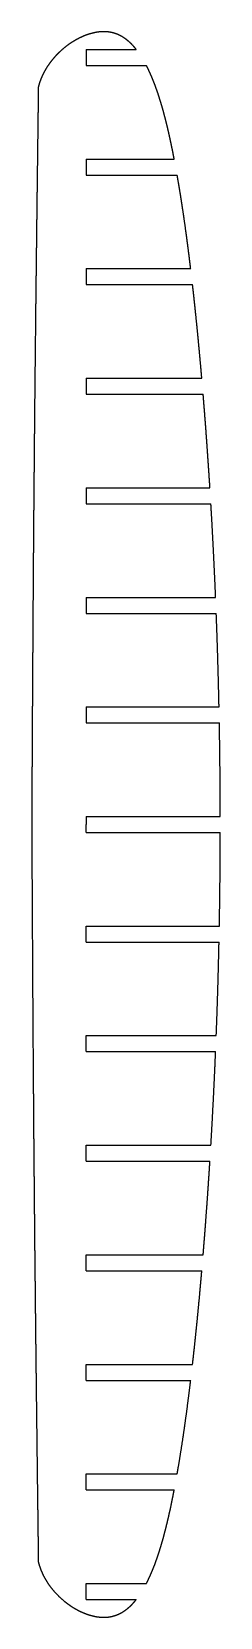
# Model space of a CAD drawing. Header units: metres. Extents: x 26 to 70, y -188 to 188.
import ezdxf

# ---------------------------------------------------------------- set-up
doc = ezdxf.new("R2010")
doc.units = ezdxf.units.M

msp = doc.modelspace()

# ---------------------------------------------------------------- linework, layer by layer
for p, q in [((38.5, 183.9, 301), (50.42, 183.9, 301)), ((38.5, 180.1, 301), (52.84, 180.1, 301)), ((38.5, 157.9, 301), (59.44, 157.9, 301)), ((38.5, 154.1, 301), (60.14, 154.1, 301)), ((38.5, 131.9, 301), (63.35, 131.9, 301)), ((38.5, 128.1, 301), (63.79, 128.1, 301)), ((38.5, 105.9, 301), (65.99, 105.9, 301)), ((38.5, 102.1, 301), (66.31, 102.1, 301)), ((38.5, 79.9, 301), (67.92, 79.9, 301)), ((38.5, 76.1, 301), (68.15, 76.1, 301)), ((38.5, 53.9, 301), (69.27, 53.9, 301)), ((38.5, 50.1, 301), (69.42, 50.1, 301)), ((38.5, 27.9, 301), (70.08, 27.9, 301)), ((38.5, 24.1, 301), (70.16, 24.1, 301)), ((38.5, 1.9, 301), (70.38, 1.9, 301)), ((38.5, -1.9, 301), (70.38, -1.9, 301)), ((38.5, -24.1, 301), (70.16, -24.1, 301)), ((38.5, -27.9, 301), (70.08, -27.9, 301)), ((38.5, -50.1, 301), (69.42, -50.1, 301)), ((38.5, -53.9, 301), (69.27, -53.9, 301)), ((38.5, -76.1, 301), (68.15, -76.1, 301)), ((38.5, -79.9, 301), (67.92, -79.9, 301)), ((38.5, -102.1, 301), (66.31, -102.1, 301)), ((38.5, -105.9, 301), (65.99, -105.9, 301)), ((38.5, -128.1, 301), (63.79, -128.1, 301)), ((38.5, -131.9, 301), (63.35, -131.9, 301)), ((38.5, -154.1, 301), (60.14, -154.1, 301)), ((38.5, -157.9, 301), (59.44, -157.9, 301)), ((38.5, -180.1, 301), (52.83, -180.1, 301)), ((38.5, -183.9, 301), (50.42, -183.9, 301))]:
    msp.add_line(p, q)
for points, knots in [([(50.42, 183.9, 301), (50.34, 184, 301), (50.26, 184.1, 301), (50.18, 184.2, 301), (50.09, 184.3, 301), (50.01, 184.4, 301), (49.93, 184.5, 301), (49.84, 184.6, 301), (49.46, 185.02, 301), (49.15, 185.33, 301), (48.84, 185.64, 301), (48.51, 185.93, 301), (48.17, 186.21, 301), (47.81, 186.47, 301), (47.45, 186.71, 301), (46.83, 187.07, 301), (46.58, 187.21, 301), (46.33, 187.33, 301), (46.07, 187.45, 301), (45.81, 187.55, 301), (45.55, 187.65, 301), (45.28, 187.73, 301), (44.54, 187.94, 301), (44.06, 188.04, 301), (43.57, 188.1, 301), (43.08, 188.13, 301), (42.59, 188.14, 301), (42.1, 188.11, 301), (41.61, 188.06, 301), (41, 187.96, 301), (40.88, 187.94, 301), (40.76, 187.92, 301), (40.64, 187.89, 301), (40.51, 187.87, 301), (40.39, 187.84, 301), (40.27, 187.81, 301), (39.98, 187.74, 301), (39.8, 187.7, 301), (39.63, 187.65, 301), (39.45, 187.6, 301), (39.28, 187.55, 301), (39.11, 187.49, 301), (38.94, 187.44, 301), (38.57, 187.31, 301), (38.38, 187.24, 301), (38.19, 187.17, 301), (38.01, 187.09, 301), (37.82, 187.01, 301), (37.63, 186.93, 301), (37.44, 186.85, 301), (36.6, 186.45, 301), (35.95, 186.11, 301), (35.32, 185.74, 301), (34.71, 185.35, 301), (34.12, 184.92, 301), (33.54, 184.48, 301), (32.98, 184, 301), (31.98, 183.08, 301), (31.52, 182.63, 301), (31.08, 182.16, 301), (30.66, 181.68, 301), (30.26, 181.18, 301), (29.87, 180.66, 301), (29.51, 180.14, 301), (28.83, 179.06, 301), (28.52, 178.51, 301), (28.23, 177.95, 301), (27.96, 177.38, 301), (27.72, 176.8, 301), (27.51, 176.2, 301), (27.33, 175.59, 301), (27.18, 174.98, 301)], [0, 0, 0, 0, 0, 0, 0, 0, 0, 0.034959, 0.034959, 0.034959, 0.034959, 0.034959, 0.034959, 0.034959, 0.152753, 0.152753, 0.152753, 0.152753, 0.152753, 0.152753, 0.152753, 0.228091, 0.228091, 0.228091, 0.228091, 0.228091, 0.228091, 0.228091, 0.359931, 0.359931, 0.359931, 0.359931, 0.359931, 0.359931, 0.359931, 0.393104, 0.393104, 0.393104, 0.393104, 0.393104, 0.393104, 0.393104, 0.440494, 0.440494, 0.440494, 0.440494, 0.440494, 0.440494, 0.440494, 0.492623, 0.492623, 0.492623, 0.492623, 0.492623, 0.492623, 0.492623, 0.67746, 0.67746, 0.67746, 0.67746, 0.67746, 0.67746, 0.67746, 0.840009, 0.840009, 0.840009, 0.840009, 0.840009, 0.840009, 0.840009, 1, 1, 1, 1, 1, 1, 1, 1, 1]), ([(59.44, 157.9, 301), (59.27, 158.79, 301), (59.1, 159.67, 301), (58.92, 160.56, 301), (58.73, 161.44, 301), (58.55, 162.33, 301), (58.35, 163.21, 301), (58.15, 164.09, 301), (57.84, 165.42, 301), (57.73, 165.87, 301), (57.62, 166.31, 301), (57.52, 166.74, 301), (57.41, 167.17, 301), (57.3, 167.6, 301), (57.19, 168.02, 301), (56.93, 169.01, 301), (56.77, 169.59, 301), (56.61, 170.16, 301), (56.44, 170.74, 301), (56.27, 171.31, 301), (56.09, 171.88, 301), (55.91, 172.45, 301), (55.55, 173.55, 301), (55.38, 174.07, 301), (55.19, 174.6, 301), (55.01, 175.12, 301), (54.81, 175.64, 301), (54.61, 176.16, 301), (54.4, 176.67, 301), (54.04, 177.55, 301), (53.88, 177.92, 301), (53.71, 178.29, 301), (53.55, 178.66, 301), (53.38, 179.02, 301), (53.2, 179.38, 301), (53.02, 179.74, 301), (52.84, 180.1, 301)], [0, 0, 0, 0, 0, 0, 0, 0, 0, 0.295611, 0.295611, 0.295611, 0.295611, 0.295611, 0.295611, 0.295611, 0.447418, 0.447418, 0.447418, 0.447418, 0.447418, 0.447418, 0.447418, 0.659887, 0.659887, 0.659887, 0.659887, 0.659887, 0.659887, 0.659887, 0.856988, 0.856988, 0.856988, 0.856988, 0.856988, 0.856988, 0.856988, 1, 1, 1, 1, 1, 1, 1, 1, 1]), ([(27.18, 174.98, 301), (27.18, 174.98, 301), (27.18, 174.98, 301), (27.18, 174.98, 301), (27.18, 174.98, 301), (27.18, 174.98, 301), (27.18, 174.98, 301), (27.18, 174.98, 301), (27.18, 174.98, 301), (27.18, 174.98, 301), (27.18, 174.98, 301), (27.18, 174.97, 301), (27.18, 174.97, 301), (27.18, 174.96, 301), (27.18, 174.96, 301), (27.18, 174.94, 301), (27.18, 174.93, 301), (27.18, 174.92, 301), (27.18, 174.91, 301), (27.18, 174.9, 301), (27.18, 174.88, 301), (27.18, 174.86, 301), (27.18, 174.81, 301), (27.18, 174.78, 301), (27.18, 174.75, 301), (27.18, 174.72, 301), (27.18, 174.68, 301), (27.18, 174.64, 301), (27.18, 174.59, 301), (27.17, 174.47, 301), (27.17, 174.39, 301), (27.17, 174.32, 301), (27.17, 174.24, 301), (27.17, 174.17, 301), (27.17, 174.09, 301), (27.17, 174.01, 301), (27.17, 173.79, 301), (27.16, 173.64, 301), (27.16, 173.49, 301), (27.16, 173.34, 301), (27.16, 173.19, 301), (27.16, 173.04, 301), (27.15, 172.89, 301), (27.15, 172.51, 301), (27.15, 172.28, 301), (27.14, 172.05, 301), (27.14, 171.81, 301), (27.14, 171.58, 301), (27.13, 171.35, 301), (27.13, 171.11, 301), (27.12, 170.37, 301), (27.12, 169.87, 301), (27.11, 169.37, 301), (27.1, 168.86, 301), (27.1, 168.36, 301), (27.09, 167.85, 301), (27.08, 167.35, 301), (27.07, 166.49, 301), (27.07, 166.12, 301), (27.06, 165.74, 301), (27.06, 165.35, 301), (27.05, 164.94, 301), (27.05, 164.53, 301), (27.04, 164.1, 301), (27.04, 163.43, 301), (27.03, 163.21, 301), (27.03, 162.98, 301), (27.03, 162.75, 301), (27.02, 162.51, 301), (27.02, 162.27, 301), (27.02, 162.03, 301), (27.01, 161.48, 301), (27.01, 161.18, 301), (27, 160.87, 301), (27, 160.57, 301), (27, 160.27, 301), (26.99, 159.96, 301), (26.99, 159.66, 301), (26.97, 157.95, 301), (26.95, 156.55, 301), (26.93, 155.14, 301), (26.91, 153.74, 301), (26.9, 152.34, 301), (26.88, 150.93, 301), (26.86, 149.53, 301), (26.81, 145.36, 301), (26.78, 142.61, 301), (26.74, 139.85, 301), (26.71, 137.09, 301), (26.68, 134.33, 301), (26.65, 131.57, 301), (26.61, 128.82, 301), (26.55, 123.5, 301), (26.52, 120.95, 301), (26.5, 118.39, 301), (26.47, 115.84, 301), (26.44, 113.28, 301), (26.41, 110.73, 301), (26.39, 108.17, 301), (26.34, 103.36, 301), (26.31, 101.1, 301), (26.29, 98.84, 301), (26.27, 96.58, 301), (26.25, 94.33, 301), (26.23, 92.07, 301), (26.21, 89.81, 301), (26.17, 85.29, 301), (26.15, 83.03, 301), (26.13, 80.78, 301), (26.11, 78.52, 301), (26.09, 76.26, 301), (26.07, 74, 301), (26.05, 71.74, 301), (26, 64.74, 301), (25.96, 60, 301), (25.93, 55.26, 301), (25.9, 50.52, 301), (25.87, 45.78, 301), (25.84, 41.04, 301), (25.81, 36.3, 301), (25.77, 29.86, 301), (25.76, 28.17, 301), (25.75, 26.47, 301), (25.74, 24.77, 301), (25.73, 23.08, 301), (25.72, 21.38, 301), (25.72, 19.68, 301), (25.7, 17.39, 301), (25.7, 16.8, 301), (25.7, 16.23, 301), (25.69, 15.67, 301), (25.69, 15.13, 301), (25.69, 14.6, 301), (25.68, 14.09, 301), (25.68, 13.09, 301), (25.68, 12.6, 301), (25.67, 12.13, 301), (25.67, 11.67, 301), (25.67, 11.22, 301), (25.67, 10.79, 301), (25.66, 10.37, 301), (25.66, 9.35, 301), (25.66, 8.75, 301), (25.65, 8.14, 301), (25.65, 7.53, 301), (25.65, 6.92, 301), (25.64, 6.32, 301), (25.64, 5.71, 301), (25.63, 4.79, 301), (25.63, 4.47, 301), (25.63, 4.15, 301), (25.63, 3.84, 301), (25.63, 3.52, 301), (25.63, 3.2, 301), (25.62, 2.89, 301), (25.62, 2.42, 301), (25.62, 2.27, 301), (25.62, 2.13, 301), (25.62, 1.98, 301), (25.62, 1.83, 301), (25.62, 1.68, 301), (25.62, 1.54, 301), (25.62, 1.3, 301), (25.62, 1.2, 301), (25.61, 1.11, 301), (25.61, 1.01, 301), (25.61, 0.92, 301), (25.61, 0.83, 301), (25.61, 0.73, 301), (25.61, 0.59, 301), (25.61, 0.53, 301), (25.61, 0.48, 301), (25.61, 0.43, 301), (25.61, 0.38, 301), (25.61, 0.33, 301), (25.61, 0.27, 301), (25.61, 0.2, 301), (25.61, 0.17, 301), (25.61, 0.15, 301), (25.61, 0.12, 301), (25.61, 0.1, 301), (25.61, 0.08, 301), (25.61, 0.05, 301), (25.61, 0.03, 301), (25.61, 0.02, 301), (25.61, 0.01, 301), (25.61, 0.01, 301), (25.61, 0, 301), (25.61, 0, 301), (25.61, 0, 301), (25.61, 0, 301), (25.61, 0, 301), (25.61, 0, 301), (25.61, 0, 301), (25.61, 0, 301), (25.61, 0, 301), (25.61, 0, 301), (25.61, -0.01, 301), (25.61, -0.01, 301), (25.61, -0.02, 301), (25.61, -0.03, 301), (25.61, -0.03, 301), (25.61, -0.04, 301), (25.61, -0.05, 301), (25.61, -0.08, 301), (25.61, -0.1, 301), (25.61, -0.11, 301), (25.61, -0.13, 301), (25.61, -0.16, 301), (25.61, -0.18, 301), (25.61, -0.21, 301), (25.61, -0.27, 301), (25.61, -0.3, 301), (25.61, -0.34, 301), (25.61, -0.37, 301), (25.61, -0.41, 301), (25.61, -0.45, 301), (25.61, -0.5, 301), (25.61, -0.6, 301), (25.61, -0.65, 301), (25.61, -0.71, 301), (25.61, -0.77, 301), (25.61, -0.83, 301), (25.61, -0.9, 301), (25.61, -0.97, 301), (25.62, -1.19, 301), (25.62, -1.34, 301), (25.62, -1.49, 301), (25.62, -1.64, 301), (25.62, -1.79, 301), (25.62, -1.94, 301), (25.62, -2.09, 301), (25.62, -2.47, 301), (25.62, -2.7, 301), (25.62, -2.94, 301), (25.63, -3.17, 301), (25.63, -3.4, 301), (25.63, -3.64, 301), (25.63, -3.87, 301), (25.63, -4.61, 301), (25.64, -5.11, 301), (25.64, -5.61, 301), (25.64, -6.12, 301), (25.64, -6.62, 301), (25.65, -7.13, 301), (25.65, -7.63, 301), (25.65, -8.49, 301), (25.66, -8.86, 301), (25.66, -9.24, 301), (25.66, -9.63, 301), (25.66, -10.04, 301), (25.67, -10.45, 301), (25.67, -10.88, 301), (25.67, -11.55, 301), (25.67, -11.77, 301), (25.67, -12, 301), (25.67, -12.23, 301), (25.68, -12.47, 301), (25.68, -12.71, 301), (25.68, -12.95, 301), (25.68, -13.5, 301), (25.68, -13.8, 301), (25.69, -14.11, 301), (25.69, -14.41, 301), (25.69, -14.71, 301), (25.69, -15.02, 301), (25.69, -15.32, 301), (25.7, -17.03, 301), (25.71, -18.43, 301), (25.72, -19.84, 301), (25.72, -21.24, 301), (25.73, -22.64, 301), (25.74, -24.05, 301), (25.75, -25.45, 301), (25.77, -29.61, 301), (25.79, -32.37, 301), (25.8, -35.13, 301), (25.82, -37.89, 301), (25.84, -40.64, 301), (25.85, -43.4, 301), (25.87, -46.16, 301), (25.91, -51.47, 301), (25.92, -54.03, 301), (25.94, -56.58, 301), (25.96, -59.14, 301), (25.98, -61.69, 301), (26, -64.25, 301), (26.02, -66.8, 301), (26.05, -71.62, 301), (26.07, -73.87, 301), (26.09, -76.13, 301), (26.11, -78.39, 301), (26.13, -80.65, 301), (26.15, -82.91, 301), (26.17, -85.17, 301), (26.21, -89.68, 301), (26.23, -91.94, 301), (26.25, -94.2, 301), (26.27, -96.46, 301), (26.29, -98.72, 301), (26.31, -100.97, 301), (26.34, -103.23, 301), (26.41, -110.23, 301), (26.46, -114.97, 301), (26.51, -119.71, 301), (26.56, -124.46, 301), (26.62, -129.2, 301), (26.67, -133.94, 301), (26.73, -138.68, 301), (26.81, -145.11, 301), (26.83, -146.81, 301), (26.85, -148.51, 301), (26.87, -150.2, 301), (26.89, -151.9, 301), (26.91, -153.6, 301), (26.93, -155.29, 301), (26.96, -157.59, 301), (26.97, -158.18, 301), (26.98, -158.75, 301), (26.98, -159.3, 301), (26.99, -159.85, 301), (27, -160.38, 301), (27, -160.89, 301), (27.02, -161.89, 301), (27.02, -162.38, 301), (27.03, -162.85, 301), (27.03, -163.31, 301), (27.04, -163.76, 301), (27.04, -164.19, 301), (27.05, -164.61, 301), (27.06, -165.63, 301), (27.07, -166.23, 301), (27.08, -166.84, 301), (27.09, -167.45, 301), (27.09, -168.06, 301), (27.1, -168.66, 301), (27.11, -169.27, 301), (27.12, -170.19, 301), (27.12, -170.51, 301), (27.13, -170.83, 301), (27.13, -171.14, 301), (27.14, -171.46, 301), (27.14, -171.78, 301), (27.14, -172.09, 301), (27.15, -172.56, 301), (27.15, -172.71, 301), (27.15, -172.85, 301), (27.16, -173, 301), (27.16, -173.15, 301), (27.16, -173.3, 301), (27.16, -173.45, 301), (27.16, -173.69, 301), (27.17, -173.78, 301), (27.17, -173.87, 301), (27.17, -173.97, 301), (27.17, -174.06, 301), (27.17, -174.16, 301), (27.17, -174.25, 301), (27.17, -174.39, 301), (27.17, -174.45, 301), (27.17, -174.5, 301), (27.17, -174.55, 301), (27.18, -174.6, 301), (27.18, -174.66, 301), (27.18, -174.71, 301), (27.18, -174.78, 301), (27.18, -174.81, 301), (27.18, -174.83, 301), (27.18, -174.86, 301), (27.18, -174.88, 301), (27.18, -174.91, 301), (27.18, -174.93, 301), (27.18, -174.95, 301), (27.18, -174.96, 301), (27.18, -174.96, 301), (27.18, -174.97, 301), (27.18, -174.97, 301), (27.18, -174.97, 301), (27.18, -174.97, 301), (27.18, -174.98, 301), (27.18, -174.98, 301), (27.18, -174.98, 301), (27.18, -174.98, 301), (27.18, -174.98, 301), (27.18, -174.98, 301), (27.18, -174.98, 301), (27.18, -174.98, 301)], [0, 0, 0, 0, 0, 0, 0, 0, 0, 0.002155, 0.002155, 0.002155, 0.002155, 0.002155, 0.002155, 0.002155, 0.004399, 0.004399, 0.004399, 0.004399, 0.004399, 0.004399, 0.004399, 0.006867, 0.006867, 0.006867, 0.006867, 0.006867, 0.006867, 0.006867, 0.00956, 0.00956, 0.00956, 0.00956, 0.00956, 0.00956, 0.00956, 0.013512, 0.013512, 0.013512, 0.013512, 0.013512, 0.013512, 0.013512, 0.021229, 0.021229, 0.021229, 0.021229, 0.021229, 0.021229, 0.021229, 0.033274, 0.033274, 0.033274, 0.033274, 0.033274, 0.033274, 0.033274, 0.059273, 0.059273, 0.059273, 0.059273, 0.059273, 0.059273, 0.059273, 0.077614, 0.077614, 0.077614, 0.077614, 0.077614, 0.077614, 0.077614, 0.086784, 0.086784, 0.086784, 0.086784, 0.086784, 0.086784, 0.086784, 0.098112, 0.098112, 0.098112, 0.098112, 0.098112, 0.098112, 0.098112, 0.150547, 0.150547, 0.150547, 0.150547, 0.150547, 0.150547, 0.150547, 0.253505, 0.253505, 0.253505, 0.253505, 0.253505, 0.253505, 0.253505, 0.348891, 0.348891, 0.348891, 0.348891, 0.348891, 0.348891, 0.348891, 0.433189, 0.433189, 0.433189, 0.433189, 0.433189, 0.433189, 0.433189, 0.517497, 0.517497, 0.517497, 0.517497, 0.517497, 0.517497, 0.517497, 0.694451, 0.694451, 0.694451, 0.694451, 0.694451, 0.694451, 0.694451, 0.757784, 0.757784, 0.757784, 0.757784, 0.757784, 0.757784, 0.757784, 0.780125, 0.780125, 0.780125, 0.780125, 0.780125, 0.780125, 0.780125, 0.802472, 0.802472, 0.802472, 0.802472, 0.802472, 0.802472, 0.802472, 0.835807, 0.835807, 0.835807, 0.835807, 0.835807, 0.835807, 0.835807, 0.853204, 0.853204, 0.853204, 0.853204, 0.853204, 0.853204, 0.853204, 0.861338, 0.861338, 0.861338, 0.861338, 0.861338, 0.861338, 0.861338, 0.866527, 0.866527, 0.866527, 0.866527, 0.866527, 0.866527, 0.866527, 0.86947, 0.86947, 0.86947, 0.86947, 0.86947, 0.86947, 0.86947, 0.870992, 0.870992, 0.870992, 0.870992, 0.870992, 0.870992, 0.870992, 0.871762, 0.871762, 0.871762, 0.871762, 0.871762, 0.871762, 0.871762, 0.872539, 0.872539, 0.872539, 0.872539, 0.872539, 0.872539, 0.872539, 0.873166, 0.873166, 0.873166, 0.873166, 0.873166, 0.873166, 0.873166, 0.873794, 0.873794, 0.873794, 0.873794, 0.873794, 0.873794, 0.873794, 0.874365, 0.874365, 0.874365, 0.874365, 0.874365, 0.874365, 0.874365, 0.874935, 0.874935, 0.874935, 0.874935, 0.874935, 0.874935, 0.874935, 0.876059, 0.876059, 0.876059, 0.876059, 0.876059, 0.876059, 0.876059, 0.877812, 0.877812, 0.877812, 0.877812, 0.877812, 0.877812, 0.877812, 0.881596, 0.881596, 0.881596, 0.881596, 0.881596, 0.881596, 0.881596, 0.884266, 0.884266, 0.884266, 0.884266, 0.884266, 0.884266, 0.884266, 0.8856, 0.8856, 0.8856, 0.8856, 0.8856, 0.8856, 0.8856, 0.887249, 0.887249, 0.887249, 0.887249, 0.887249, 0.887249, 0.887249, 0.894881, 0.894881, 0.894881, 0.894881, 0.894881, 0.894881, 0.894881, 0.909868, 0.909868, 0.909868, 0.909868, 0.909868, 0.909868, 0.909868, 0.923753, 0.923753, 0.923753, 0.923753, 0.923753, 0.923753, 0.923753, 0.936024, 0.936024, 0.936024, 0.936024, 0.936024, 0.936024, 0.936024, 0.948298, 0.948298, 0.948298, 0.948298, 0.948298, 0.948298, 0.948298, 0.974063, 0.974063, 0.974063, 0.974063, 0.974063, 0.974063, 0.974063, 0.983284, 0.983284, 0.983284, 0.983284, 0.983284, 0.983284, 0.983284, 0.986537, 0.986537, 0.986537, 0.986537, 0.986537, 0.986537, 0.986537, 0.989791, 0.989791, 0.989791, 0.989791, 0.989791, 0.989791, 0.989791, 0.994645, 0.994645, 0.994645, 0.994645, 0.994645, 0.994645, 0.994645, 0.997178, 0.997178, 0.997178, 0.997178, 0.997178, 0.997178, 0.997178, 0.998362, 0.998362, 0.998362, 0.998362, 0.998362, 0.998362, 0.998362, 0.999118, 0.999118, 0.999118, 0.999118, 0.999118, 0.999118, 0.999118, 0.999547, 0.999547, 0.999547, 0.999547, 0.999547, 0.999547, 0.999547, 0.999768, 0.999768, 0.999768, 0.999768, 0.999768, 0.999768, 0.999768, 0.999851, 0.999851, 0.999851, 0.999851, 0.999851, 0.999851, 0.999851, 1, 1, 1, 1, 1, 1, 1, 1, 1]), ([(63.35, 131.9, 301), (63.19, 133.21, 301), (63.03, 134.51, 301), (62.87, 135.82, 301), (62.7, 137.13, 301), (62.53, 138.43, 301), (62.36, 139.74, 301), (62.18, 141.04, 301), (61.78, 143.82, 301), (61.57, 145.29, 301), (61.35, 146.76, 301), (61.13, 148.23, 301), (60.89, 149.7, 301), (60.65, 151.17, 301), (60.4, 152.63, 301), (60.14, 154.1, 301)], [0, 0, 0, 0, 0, 0, 0, 0, 0, 0.469438, 0.469438, 0.469438, 0.469438, 0.469438, 0.469438, 0.469438, 1, 1, 1, 1, 1, 1, 1, 1, 1]), ([(65.99, 105.9, 301), (65.83, 107.74, 301), (65.67, 109.58, 301), (65.5, 111.42, 301), (65.33, 113.26, 301), (65.16, 115.1, 301), (64.98, 116.94, 301), (64.79, 118.78, 301), (64.51, 121.55, 301), (64.41, 122.49, 301), (64.31, 123.42, 301), (64.21, 124.36, 301), (64.11, 125.29, 301), (64.01, 126.23, 301), (63.9, 127.16, 301), (63.79, 128.1, 301)], [0, 0, 0, 0, 0, 0, 0, 0, 0, 0.662433, 0.662433, 0.662433, 0.662433, 0.662433, 0.662433, 0.662433, 1, 1, 1, 1, 1, 1, 1, 1, 1]), ([(67.92, 79.9, 301), (67.83, 81.31, 301), (67.74, 82.73, 301), (67.64, 84.14, 301), (67.55, 85.56, 301), (67.45, 86.97, 301), (67.35, 88.38, 301), (67.25, 89.8, 301), (67.09, 92.01, 301), (67.04, 92.82, 301), (66.98, 93.62, 301), (66.92, 94.42, 301), (66.86, 95.23, 301), (66.79, 96.03, 301), (66.73, 96.83, 301), (66.63, 98.19, 301), (66.58, 98.75, 301), (66.54, 99.31, 301), (66.49, 99.87, 301), (66.45, 100.43, 301), (66.4, 100.98, 301), (66.36, 101.54, 301), (66.31, 102.1, 301)], [0, 0, 0, 0, 0, 0, 0, 0, 0, 0.509297, 0.509297, 0.509297, 0.509297, 0.509297, 0.509297, 0.509297, 0.798762, 0.798762, 0.798762, 0.798762, 0.798762, 0.798762, 0.798762, 1, 1, 1, 1, 1, 1, 1, 1, 1]), ([(69.27, 53.9, 301), (69.17, 56.34, 301), (69.06, 58.77, 301), (68.95, 61.21, 301), (68.83, 63.64, 301), (68.71, 66.08, 301), (68.58, 68.51, 301), (68.45, 70.95, 301), (68.29, 73.72, 301), (68.27, 74.06, 301), (68.25, 74.4, 301), (68.23, 74.74, 301), (68.21, 75.08, 301), (68.19, 75.42, 301), (68.17, 75.76, 301), (68.15, 76.1, 301)], [0, 0, 0, 0, 0, 0, 0, 0, 0, 0.877474, 0.877474, 0.877474, 0.877474, 0.877474, 0.877474, 0.877474, 1, 1, 1, 1, 1, 1, 1, 1, 1]), ([(66.31, -102.1, 301), (66.35, -101.69, 301), (66.38, -101.28, 301), (66.41, -100.87, 301), (66.45, -100.46, 301), (66.48, -100.05, 301), (66.51, -99.64, 301), (66.54, -99.23, 301), (66.64, -98.09, 301), (66.69, -97.35, 301), (66.75, -96.62, 301), (66.81, -95.88, 301), (66.86, -95.15, 301), (66.92, -94.41, 301), (66.97, -93.67, 301), (67.15, -91.31, 301), (67.27, -89.68, 301), (67.38, -88.05, 301), (67.49, -86.42, 301), (67.6, -84.79, 301), (67.71, -83.16, 301), (67.82, -81.53, 301), (67.92, -79.9, 301)], [0, 0, 0, 0, 0, 0, 0, 0, 0, 0.14774, 0.14774, 0.14774, 0.14774, 0.14774, 0.14774, 0.14774, 0.412834, 0.412834, 0.412834, 0.412834, 0.412834, 0.412834, 0.412834, 1, 1, 1, 1, 1, 1, 1, 1, 1]), ([(63.79, -128.1, 301), (64.02, -126.07, 301), (64.25, -124.05, 301), (64.47, -122.02, 301), (64.68, -119.99, 301), (64.88, -117.96, 301), (65.08, -115.93, 301), (65.27, -113.91, 301), (65.53, -111.13, 301), (65.6, -110.38, 301), (65.66, -109.63, 301), (65.73, -108.89, 301), (65.8, -108.14, 301), (65.86, -107.39, 301), (65.93, -106.65, 301), (65.99, -105.9, 301)], [0, 0, 0, 0, 0, 0, 0, 0, 0, 0.731104, 0.731104, 0.731104, 0.731104, 0.731104, 0.731104, 0.731104, 1, 1, 1, 1, 1, 1, 1, 1, 1]), ([(60.14, -154.1, 301), (60.19, -153.85, 301), (60.23, -153.6, 301), (60.27, -153.35, 301), (60.32, -153.1, 301), (60.36, -152.85, 301), (60.4, -152.6, 301), (60.44, -152.35, 301), (60.88, -149.75, 301), (61.26, -147.39, 301), (61.62, -145.03, 301), (61.96, -142.67, 301), (62.29, -140.31, 301), (62.6, -137.94, 301), (62.9, -135.57, 301), (63.21, -133.04, 301), (63.23, -132.88, 301), (63.25, -132.72, 301), (63.27, -132.55, 301), (63.29, -132.39, 301), (63.31, -132.23, 301), (63.33, -132.06, 301), (63.35, -131.9, 301)], [0, 0, 0, 0, 0, 0, 0, 0, 0, 0.090255, 0.090255, 0.090255, 0.090255, 0.090255, 0.090255, 0.090255, 0.941368, 0.941368, 0.941368, 0.941368, 0.941368, 0.941368, 0.941368, 1, 1, 1, 1, 1, 1, 1, 1, 1]), ([(52.83, -180.1, 301), (52.84, -180.09, 301), (52.85, -180.08, 301), (52.85, -180.06, 301), (52.86, -180.05, 301), (52.86, -180.04, 301), (52.87, -180.03, 301), (52.88, -180.02, 301), (53.18, -179.43, 301), (53.46, -178.84, 301), (53.74, -178.25, 301), (54, -177.66, 301), (54.25, -177.06, 301), (54.49, -176.46, 301), (54.73, -175.85, 301), (55.07, -174.93, 301), (55.19, -174.6, 301), (55.3, -174.27, 301), (55.42, -173.93, 301), (55.54, -173.59, 301), (55.65, -173.24, 301), (55.77, -172.89, 301), (56.02, -172.11, 301), (56.15, -171.68, 301), (56.28, -171.25, 301), (56.41, -170.82, 301), (56.54, -170.39, 301), (56.66, -169.96, 301), (56.78, -169.53, 301), (57.16, -168.16, 301), (57.4, -167.21, 301), (57.64, -166.27, 301), (57.87, -165.32, 301), (58.09, -164.37, 301), (58.3, -163.42, 301), (58.51, -162.47, 301), (58.81, -161.06, 301), (58.9, -160.61, 301), (58.99, -160.16, 301), (59.09, -159.71, 301), (59.18, -159.26, 301), (59.27, -158.8, 301), (59.35, -158.35, 301), (59.44, -157.9, 301)], [0, 0, 0, 0, 0, 0, 0, 0, 0, 0.004945, 0.004945, 0.004945, 0.004945, 0.004945, 0.004945, 0.004945, 0.244858, 0.244858, 0.244858, 0.244858, 0.244858, 0.244858, 0.244858, 0.370746, 0.370746, 0.370746, 0.370746, 0.370746, 0.370746, 0.370746, 0.520418, 0.520418, 0.520418, 0.520418, 0.520418, 0.520418, 0.520418, 0.846025, 0.846025, 0.846025, 0.846025, 0.846025, 0.846025, 0.846025, 1, 1, 1, 1, 1, 1, 1, 1, 1]), ([(27.18, -174.98, 301), (27.27, -175.36, 301), (27.38, -175.74, 301), (27.49, -176.11, 301), (27.62, -176.48, 301), (27.76, -176.84, 301), (27.91, -177.2, 301), (28.07, -177.56, 301), (28.62, -178.71, 301), (29.06, -179.49, 301), (29.54, -180.24, 301), (30.06, -180.96, 301), (30.62, -181.66, 301), (31.21, -182.32, 301), (31.84, -182.95, 301), (33.02, -184.03, 301), (33.56, -184.49, 301), (34.12, -184.92, 301), (34.7, -185.34, 301), (35.29, -185.72, 301), (35.91, -186.09, 301), (36.53, -186.42, 301), (37.41, -186.83, 301), (37.64, -186.94, 301), (37.88, -187.04, 301), (38.12, -187.14, 301), (38.36, -187.23, 301), (38.6, -187.32, 301), (38.85, -187.41, 301), (39.21, -187.53, 301), (39.33, -187.56, 301), (39.45, -187.6, 301), (39.58, -187.64, 301), (39.7, -187.67, 301), (39.82, -187.7, 301), (39.94, -187.73, 301), (40.18, -187.79, 301), (40.31, -187.82, 301), (40.43, -187.85, 301), (40.55, -187.88, 301), (40.67, -187.9, 301), (40.79, -187.93, 301), (40.91, -187.95, 301), (41.52, -188.05, 301), (42.01, -188.1, 301), (42.5, -188.14, 301), (42.99, -188.14, 301), (43.48, -188.11, 301), (43.97, -188.05, 301), (44.45, -187.96, 301), (45.37, -187.71, 301), (45.81, -187.57, 301), (46.24, -187.39, 301), (46.66, -187.19, 301), (47.07, -186.96, 301), (47.46, -186.71, 301), (47.84, -186.44, 301), (48.48, -185.94, 301), (48.74, -185.71, 301), (49, -185.47, 301), (49.26, -185.23, 301), (49.5, -184.98, 301), (49.74, -184.72, 301), (49.97, -184.45, 301), (50.22, -184.15, 301), (50.25, -184.11, 301), (50.28, -184.08, 301), (50.31, -184.04, 301), (50.34, -184.01, 301), (50.37, -183.97, 301), (50.39, -183.94, 301), (50.42, -183.9, 301)], [0, 0, 0, 0, 0, 0, 0, 0, 0, 0.00759763, 0.00759763, 0.00759763, 0.00759763, 0.00759763, 0.00759763, 0.00759763, 0.02493217, 0.02493217, 0.02493217, 0.02493217, 0.02493217, 0.02493217, 0.02493217, 0.03876516, 0.03876516, 0.03876516, 0.03876516, 0.03876516, 0.03876516, 0.03876516, 0.04379963, 0.04379963, 0.04379963, 0.04379963, 0.04379963, 0.04379963, 0.04379963, 0.04628051, 0.04628051, 0.04628051, 0.04628051, 0.04628051, 0.04628051, 0.04628051, 0.04876138, 0.04876138, 0.04876138, 0.04876138, 0.04876138, 0.04876138, 0.04876138, 0.05860639, 0.05860639, 0.05860639, 0.05860639, 0.05860639, 0.05860639, 0.05860639, 0.06790889, 0.06790889, 0.06790889, 0.06790889, 0.06790889, 0.06790889, 0.06790889, 0.07496035, 0.07496035, 0.07496035, 0.07496035, 0.07496035, 0.07496035, 0.07496035, 0.07587462, 0.07587462, 0.07587462, 0.07587462, 0.07587462, 0.07587462, 0.07587462, 0.07587462, 0.07587462])]:
    msp.add_open_spline(points, degree=8, knots=knots)
for points, degree in [([(38.5, 183.9, 301), (38.5, 180.1, 301)], 1), ([(38.5, 157.9, 301), (38.5, 154.1, 301)], 1), ([(38.5, 131.9, 301), (38.5, 128.1, 301)], 1), ([(38.5, 105.9, 301), (38.5, 102.1, 301)], 1), ([(38.5, 79.9, 301), (38.5, 76.1, 301)], 1), ([(38.5, 53.9, 301), (38.5, 50.1, 301)], 1), ([(70.08, 27.9, 301), (70.02, 30.68, 301), (69.96, 33.45, 301), (69.88, 36.23, 301), (69.81, 39, 301), (69.72, 41.78, 301), (69.63, 44.55, 301), (69.53, 47.33, 301), (69.42, 50.1, 301)], 8), ([(38.5, 27.9, 301), (38.5, 24.1, 301)], 1), ([(70.38, 1.9, 301), (70.37, 4.68, 301), (70.36, 7.45, 301), (70.34, 10.23, 301), (70.32, 13, 301), (70.29, 15.78, 301), (70.25, 18.55, 301), (70.21, 21.33, 301), (70.16, 24.1, 301)], 8), ([(38.5, 1.9, 301), (38.5, 0, 301)], 1), ([(38.5, -1.9, 301), (38.5, 0, 301)], 1), ([(70.16, -24.1, 301), (70.21, -21.33, 301), (70.25, -18.55, 301), (70.29, -15.78, 301), (70.32, -13, 301), (70.34, -10.23, 301), (70.36, -7.45, 301), (70.37, -4.68, 301), (70.38, -1.9, 301)], 8), ([(38.5, -27.9, 301), (38.5, -24.1, 301)], 1), ([(69.42, -50.1, 301), (69.53, -47.33, 301), (69.63, -44.55, 301), (69.72, -41.78, 301), (69.81, -39, 301), (69.89, -36.23, 301), (69.96, -33.45, 301), (70.02, -30.68, 301), (70.08, -27.9, 301)], 8), ([(38.5, -53.9, 301), (38.5, -50.1, 301)], 1), ([(68.15, -76.1, 301), (68.32, -73.33, 301), (68.47, -70.55, 301), (68.62, -67.78, 301), (68.77, -65, 301), (68.9, -62.23, 301), (69.03, -59.45, 301), (69.15, -56.68, 301), (69.27, -53.9, 301)], 8), ([(38.5, -79.9, 301), (38.5, -76.1, 301)], 1), ([(38.5, -105.9, 301), (38.5, -102.1, 301)], 1), ([(38.5, -131.9, 301), (38.5, -128.1, 301)], 1), ([(38.5, -157.9, 301), (38.5, -154.1, 301)], 1), ([(38.5, -183.9, 301), (38.5, -180.1, 301)], 1)]:
    msp.add_open_spline(points, degree=degree)

doc.saveas('drawing.dxf')
